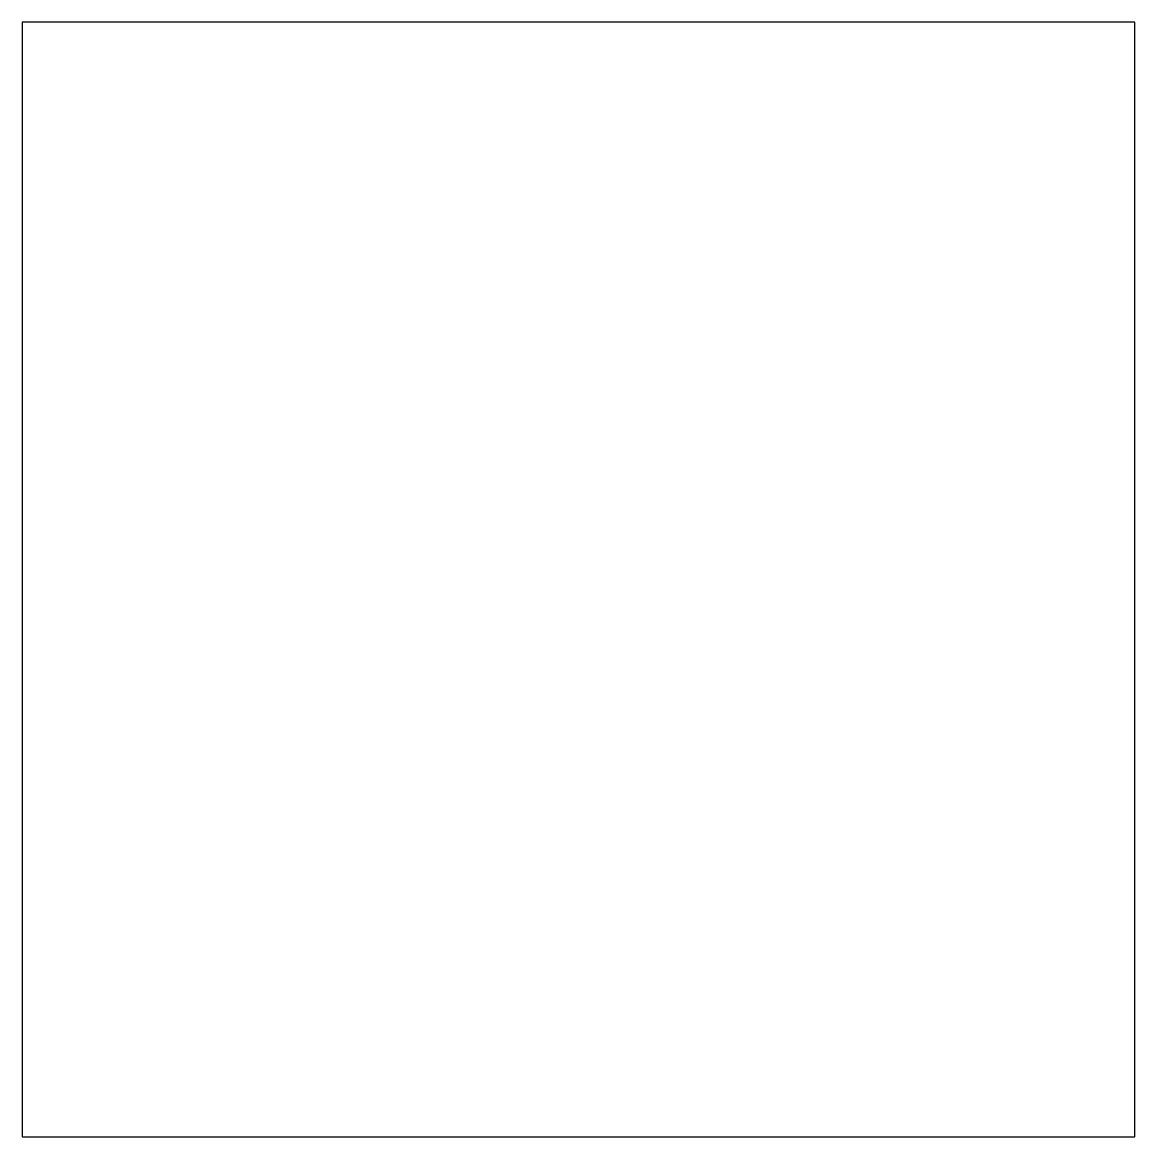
# Model space of a CAD drawing. Header units: millimetres. Extents: x -100 to 100, y -100 to 100.
import ezdxf

# ---------------------------------------------------------------- set-up
doc = ezdxf.new("R2010")
doc.units = ezdxf.units.MM
doc.layers.get('0').update_dxf_attribs({"linetype": 'CONTINUOUS'})

msp = doc.modelspace()

# ---------------------------------------------------------------- linework, layer by layer
msp.add_lwpolyline([(100, 100), (-100, 100), (-100, -100.27), (100, -100.27)], close=True)

doc.saveas('drawing.dxf')
